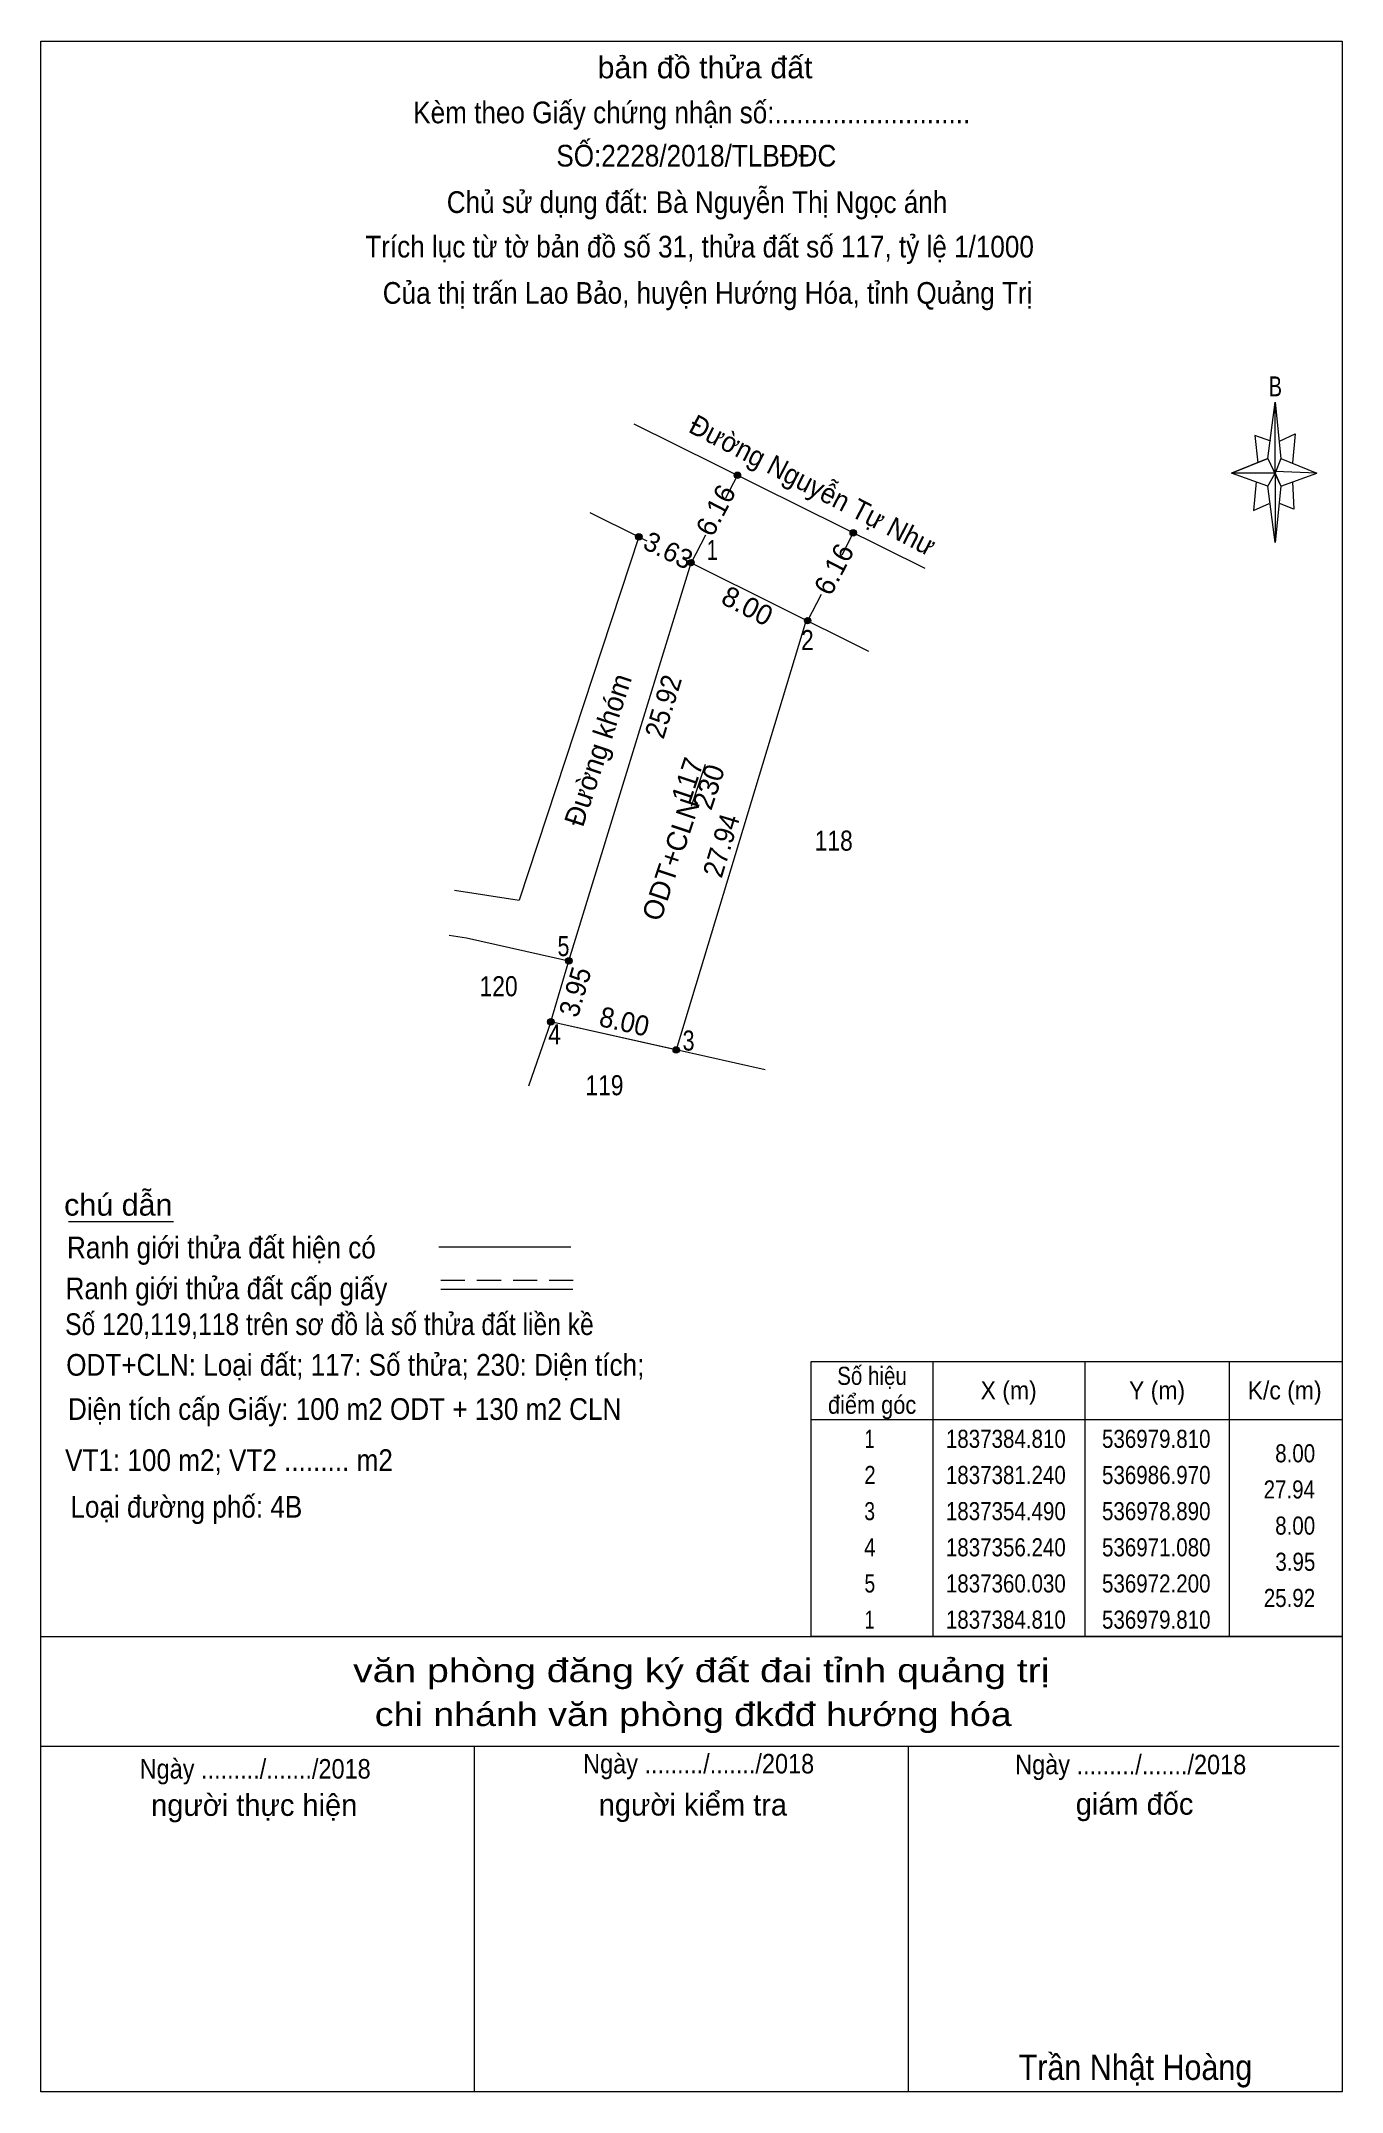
# Model space of a CAD drawing. Header units: metres. Extents: x 536761 to 536995, y 1837292 to 1837419.
# Drawn here: x 536761.1 to 536842.1, y 1837291.8 to 1837419.4 of the extents above.
import ezdxf
from ezdxf.enums import TextEntityAlignment as Align

# ---------------------------------------------------------------- set-up
doc = ezdxf.new("R2010")
doc.units = ezdxf.units.M
doc.header["$LTSCALE"] = 0.5
doc.linetypes.add('MEDIUM_DASHED', pattern=[4.5, 3, -1.5])
for name, color, linetype, lineweight in [('10', 7, 'Continuous', 13), ('13', 7, 'Continuous', 13), ('17', 7, 'Continuous', 13), ('23', 7, 'Continuous', 13), ('5', 7, 'Continuous', 13), ('6', 7, 'Continuous', 13), ('63', 7, 'Continuous', 13), ('8', 7, 'Continuous', 13)]:
    doc.layers.add(name, color=color, linetype=linetype, lineweight=lineweight)
doc.layers.add('15', color=7, linetype='Continuous')

msp = doc.modelspace()

# ---------------------------------------------------------------- hatches: boundary and pattern name
at = {"layer": '17'}
for points in [[(536804.66, 1837392.38, 1), (536804.26, 1837392.38, 1)], [(536798.52, 1837388.55, 1), (536798.12, 1837388.55, 1)], [(536811.87, 1837388.8, 1), (536811.47, 1837388.8, 1)], [(536801.77, 1837386.94, 1), (536801.37, 1837386.94, 1)], [(536809.03, 1837383.33, 1), (536808.63, 1837383.33, 1)], [(536794.16, 1837362.16, 1), (536793.76, 1837362.16, 1)], [(536793.04, 1837358.37, 1), (536792.64, 1837358.37, 1)], [(536800.85, 1837356.62, 1), (536800.45, 1837356.62, 1)]]:
    msp.add_hatch(color=256, dxfattribs=at).paths.add_polyline_path(points)

# ---------------------------------------------------------------- linework, layer by layer
at = {"layer": '10'}
for p, q in [((536798.32, 1837388.55), (536790.87, 1837365.93)), ((536808.73, 1837383.37), (536800.65, 1837356.62)), ((536786.85, 1837366.57), (536790.87, 1837365.93)), ((536786.85, 1837366.57), (536790.87, 1837365.93)), ((536787.6, 1837363.59), (536793.96, 1837362.16)), ((536792.84, 1837358.37), (536793.96, 1837362.16)), ((536792.84, 1837358.37), (536793.96, 1837362.16)), ((536792.84, 1837358.37), (536791.45, 1837354.37)), ((536800.65, 1837356.62), (536792.84, 1837358.37)), ((536800.7, 1837356.61), (536792.84, 1837358.37)), ((536806.19, 1837355.39), (536800.65, 1837356.62))]:
    msp.add_line(p, q, dxfattribs=at)
msp.add_lwpolyline([(536786.51, 1837363.77), (536787.6, 1837363.59), (536793.96, 1837362.16)], dxfattribs=at)
at = {"layer": '13'}
msp.add_line((536801.61, 1837371.79), (536802.48, 1837374.41), dxfattribs=at)
at = {"layer": '17'}
for p, q in [((536798.01, 1837395.58), (536816.12, 1837386.59)), ((536804.46, 1837392.38), (536803.71, 1837390.96)), ((536795.28, 1837390.06), (536798.32, 1837388.55)), ((536798.32, 1837388.55), (536798.82, 1837388.3)), ((536802.48, 1837388.65), (536801.57, 1837386.94)), ((536811.67, 1837388.8), (536810.95, 1837387.41)), ((536801.05, 1837387.2), (536801.57, 1837386.94)), ((536801.57, 1837386.94), (536812.61, 1837381.43)), ((536809.68, 1837384.97), (536808.83, 1837383.33)), ((536762.82, 1837345.94), (536769.34, 1837345.94))]:
    msp.add_line(p, q, dxfattribs=at)
for centre in [(536804.46, 1837392.38), (536798.32, 1837388.55), (536811.67, 1837388.8), (536801.57, 1837386.94), (536808.83, 1837383.33), (536793.96, 1837362.16), (536792.84, 1837358.37), (536800.65, 1837356.62)]:
    msp.add_circle(centre, 0.2, dxfattribs=at)
at = {"layer": '23'}
for p, q in [((536786.85, 1837366.57), (536790.87, 1837365.93)), ((536786.85, 1837366.57), (536790.87, 1837365.93)), ((536787.6, 1837363.59), (536793.96, 1837362.16)), ((536787.6, 1837363.59), (536793.96, 1837362.16))]:
    msp.add_line(p, q, dxfattribs=at)
at = {"layer": '5'}
for p, q in [((536837.48, 1837393.42), (536837.93, 1837396.93)), ((536837.48, 1837391.71), (536835.23, 1837392.52)), ((536838.29, 1837393.42), (536840.54, 1837392.52)), ((536838.29, 1837391.71), (536837.93, 1837388.2)), ((536839.01, 1837391.98), (536839.1, 1837390.27)), ((536839.1, 1837390.27), (536838.2, 1837390.63)), ((536761.1, 1837320.13), (536842.1, 1837320.13)), ((536761.1, 1837313.29), (536841.92, 1837313.29)), ((536761.1, 1837313.29), (536841.92, 1837313.29)), ((536761.1, 1837313.29), (536841.92, 1837313.29)), ((536788.1, 1837291.78), (536788.1, 1837313.29)), ((536815.1, 1837291.78), (536815.1, 1837313.29))]:
    msp.add_line(p, q, dxfattribs=at)
for points in [[(536761.1, 1837419.4), (536842.1, 1837419.4), (536842.1, 1837291.78), (536761.1, 1837291.78)], [(536837.93, 1837396.93), (536838.29, 1837393.42), (536837.93, 1837392.52)], [(536837.93, 1837392.52), (536835.23, 1837392.52), (536837.48, 1837393.42), (536838.29, 1837391.71), (536840.54, 1837392.52), (536837.93, 1837392.61)], [(536837.93, 1837392.52), (536837.93, 1837388.2), (536837.48, 1837391.71)]]:
    msp.add_lwpolyline(points, close=True, dxfattribs=at)
for points in [[(536838.2, 1837394.5), (536839.19, 1837394.95), (536839.01, 1837393.15)], [(536837.66, 1837394.5), (536836.67, 1837394.86), (536836.85, 1837393.15)], [(536837.93, 1837392.52), (536837.48, 1837393.42), (536835.23, 1837392.52)], [(536837.93, 1837392.52), (536838.29, 1837391.71), (536840.54, 1837392.52)], [(536836.76, 1837391.98), (536836.58, 1837390.18), (536837.57, 1837390.63)], [(536842.1, 1837291.78), (536761.1, 1837291.78), (536761.1, 1837313.29)]]:
    msp.add_lwpolyline(points, dxfattribs=at)
at = {"layer": '6'}
for p, q in [((536785.86, 1837344.37), (536794.09, 1837344.37)), ((536785.99, 1837341.74), (536794.22, 1837341.74))]:
    msp.add_line(p, q, dxfattribs=at)
at = {"layer": '6', "linetype": 'MEDIUM_DASHED'}
msp.add_line((536785.99, 1837342.29), (536794.27, 1837342.29), dxfattribs=at)
at = {"layer": '63'}
for p, q in [((536816.62, 1837337.23), (536816.62, 1837320.13)), ((536826.08, 1837337.23), (536826.08, 1837320.13)), ((536835.08, 1837337.23), (536835.08, 1837320.13)), ((536809.06, 1837333.63), (536842.1, 1837333.63))]:
    msp.add_line(p, q, dxfattribs=at)
msp.add_lwpolyline([(536809.06, 1837337.23), (536842.1, 1837337.23), (536842.1, 1837320.13), (536809.06, 1837320.13)], close=True, dxfattribs=at)
at = {"layer": '8'}
for p, q in [((536793.96, 1837362.16), (536801.57, 1837386.94)), ((536786.85, 1837366.57), (536790.87, 1837365.93)), ((536786.85, 1837366.57), (536790.87, 1837365.93)), ((536786.85, 1837366.57), (536790.87, 1837365.93)), ((536787.6, 1837363.59), (536793.96, 1837362.16)), ((536787.6, 1837363.59), (536793.96, 1837362.16)), ((536787.6, 1837363.59), (536793.96, 1837362.16)), ((536787.6, 1837363.59), (536793.96, 1837362.16))]:
    msp.add_line(p, q, dxfattribs=at)

# ---------------------------------------------------------------- texts
at = {"layer": '13'}
for s, p in [('117', (536801.9375, 1837373.2124)), ('230', (536803.2641, 1837372.7924))]:
    msp.add_text(s, height=1.25, rotation=71.565, dxfattribs=at).set_placement(p, align=Align.CENTER)
msp.add_text('ODT+CLN', height=1.25, rotation=71.565, dxfattribs=at).set_placement((536802.1516, 1837371.9947), align=Align.RIGHT)
at = {"layer": '15', "width": 0.85}
msp.add_text('119', height=1.25, dxfattribs=at).set_placement((536796.18, 1837353.8), align=Align.CENTER)
at = {"layer": '17', "width": 0.95}
msp.add_text('Đường Nguyễn Tự Như', height=1.25, rotation=332.613, dxfattribs=at).set_placement((536808.8575, 1837391.2071), align=Align.CENTER)
at = {"layer": '17'}
for s, height, rotation, p in [('6.16', 1.25, 62.624, (536803.661, 1837389.9176)), ('3.63', 1.2, 333.647, (536799.8887, 1837387.1724)), ('6.16', 1.25, 62.624, (536811.021, 1837386.2476))]:
    msp.add_text(s, height=height, rotation=rotation, dxfattribs=at).set_placement(p, align=Align.CENTER)
at = {"layer": '5'}
for s, height, width, p in [('bản đồ thửa đất', 1.35, 1.05, (536802.445, 1837417.08)), ('Kèm theo Giấy chứng nhận số:...........................', 1.35, 0.9, (536801.615, 1837414.28)), ('SỐ:2228/2018/TLBĐĐC', 1.35, 0.9, (536801.9, 1837411.59)), ('Chủ sử dụng đất: Bà Nguyễn Thị Ngọc ánh', 1.35, 0.9, (536801.945, 1837408.7)), ('Trích lục từ tờ bản đồ số 31, thửa đất số 117, tỷ lệ 1/1000 ', 1.35, 0.9, (536802.33, 1837405.93)), ('Của thị trấn Lao Bảo, huyện Hướng Hóa, tỉnh Quảng Trị', 1.35, 0.9, (536802.6, 1837403.05)), ('B', 1.24, 0.75, (536837.95, 1837397.29)), ('văn phòng đăng ký đất đai tỉnh quảng trị', 1.458, 1.25, (536802.21, 1837317.28)), ('chi nhánh văn phòng đkđđ hướng hóa', 1.458, 1.2, (536801.71, 1837314.55)), ('Ngày ........./......./2018', 1.215, 0.9, (536774.435, 1837311.28)), ('Ngày ........./......./2018', 1.215, 0.9, (536802.045, 1837311.6)), ('Ngày ........./......./2018', 1.215, 0.9, (536828.945, 1837311.55)), ('Trần Nhật Hoàng', 1.575, 0.9, (536829.24, 1837292.53))]:
    msp.add_text(s, height=height, dxfattribs=dict(at, width=width)).set_placement(p, align=Align.CENTER)
for s, p in [('người thực hiện', (536774.375, 1837308.96)), ('người kiểm tra', (536801.685, 1837308.98)), ('giám đốc', (536829.185, 1837309.03))]:
    msp.add_text(s, height=1.35, dxfattribs=at).set_placement(p, align=Align.CENTER)
at = {"layer": '6'}
for s, width, p in [('chú dẫn', 1.05, (536762.54, 1837346.31)), ('Ranh giới thửa đất hiện có ', 0.9, (536762.72, 1837343.65)), ('Ranh giới thửa đất cấp giấy', 0.9, (536762.63, 1837341.11)), ('Số 120,119,118 trên sơ đồ là số thửa đất liền kề', 0.85, (536762.6, 1837338.88)), ('ODT+CLN: Loại đất; 117: Số thửa; 230: Diện tích;', 0.9, (536762.67, 1837336.35)), ('Diện tích cấp Giấy: 100 m2 ODT + 130 m2 CLN', 0.9, (536762.78, 1837333.6)), ('VT1: 100 m2; VT2 ......... m2', 0.9, (536762.6, 1837330.42)), ('Loại đường phố: 4B', 0.9, (536762.93, 1837327.52))]:
    msp.add_text(s, height=1.35, dxfattribs=dict(at, width=width)).set_placement(p)
at = {"layer": '63'}
for s, height, width, p in [(' 1', 1.25, 0.75, (536803.24, 1837387.11)), (' 2', 1.25, 0.85, (536809.21, 1837381.5)), (' 5', 1.25, 0.8, (536794, 1837362.46)), (' 4', 1.25, 0.85, (536793.47, 1837356.97)), (' 3', 1.25, 0.8, (536801.79, 1837356.58)), ('8.00', 1.125, 0.85, (536840.43, 1837330.96)), ('27.94', 1.125, 0.85, (536840.42, 1837328.71)), ('8.00', 1.125, 0.85, (536840.43, 1837326.46)), ('3.95', 1.125, 0.85, (536840.44, 1837324.21)), ('25.92', 1.125, 0.85, (536840.43, 1837321.96))]:
    msp.add_text(s, height=height, dxfattribs=dict(at, width=width)).set_placement(p, align=Align.RIGHT)
msp.add_text('8.00', height=1.25, rotation=332.606, dxfattribs=at).set_placement((536804.7924, 1837383.6959), align=Align.CENTER)
at = {"layer": '63', "width": 0.95}
for s, rotation, p in [('25.92', 72.935, (536800.4383, 1837377.8066)), ('27.94', 73.193, (536804.0497, 1837369.1593)), ('3.95', 73.537, (536794.9526, 1837360.0579)), ('8.00', 347.379, (536797.2884, 1837357.7822))]:
    msp.add_text(s, height=1.25, rotation=rotation, dxfattribs=at).set_placement(p, align=Align.CENTER)
at = {"layer": '63'}
for s, width, p in [('Số hiệu', 0.85, (536812.84, 1837335.78)), ('điểm góc', 0.9, (536812.845, 1837333.98)), ('X (m)', 0.95, (536821.345, 1837334.88)), ('Y (m)', 0.95, (536830.585, 1837334.88)), ('K/c (m)', 0.95, (536838.53, 1837334.88)), (' 1', 0.75, (536812.525, 1837331.86)), ('1837384.810', 0.85, (536821.17, 1837331.86)), ('536979.810', 0.85, (536830.535, 1837331.86)), (' 2', 0.85, (536812.535, 1837329.61)), ('1837381.240', 0.85, (536821.17, 1837329.61)), ('536986.970', 0.85, (536830.535, 1837329.61)), (' 3', 0.8, (536812.525, 1837327.36)), ('1837354.490', 0.85, (536821.17, 1837327.36)), ('536978.890', 0.85, (536830.535, 1837327.36)), (' 4', 0.85, (536812.525, 1837325.11)), ('1837356.240', 0.85, (536821.17, 1837325.11)), ('536971.080', 0.85, (536830.535, 1837325.11)), (' 5', 0.8, (536812.535, 1837322.86)), ('1837360.030', 0.85, (536821.17, 1837322.86)), ('536972.200', 0.85, (536830.535, 1837322.86)), (' 1', 0.75, (536812.525, 1837320.61)), ('1837384.810', 0.85, (536821.17, 1837320.61)), ('536979.810', 0.85, (536830.535, 1837320.61))]:
    msp.add_text(s, height=1.125, dxfattribs=dict(at, width=width)).set_placement(p, align=Align.CENTER)
at = {"layer": '8'}
msp.add_text('Đường khóm', height=1.25, rotation=71.758, dxfattribs=at).set_placement((536796.3722, 1837375.0944), align=Align.CENTER)
at = {"layer": '8', "width": 0.85}
for s, p in [('118', (536810.455, 1837369.02)), ('120', (536789.59, 1837359.96))]:
    msp.add_text(s, height=1.25, dxfattribs=at).set_placement(p, align=Align.CENTER)

doc.saveas('drawing.dxf')
